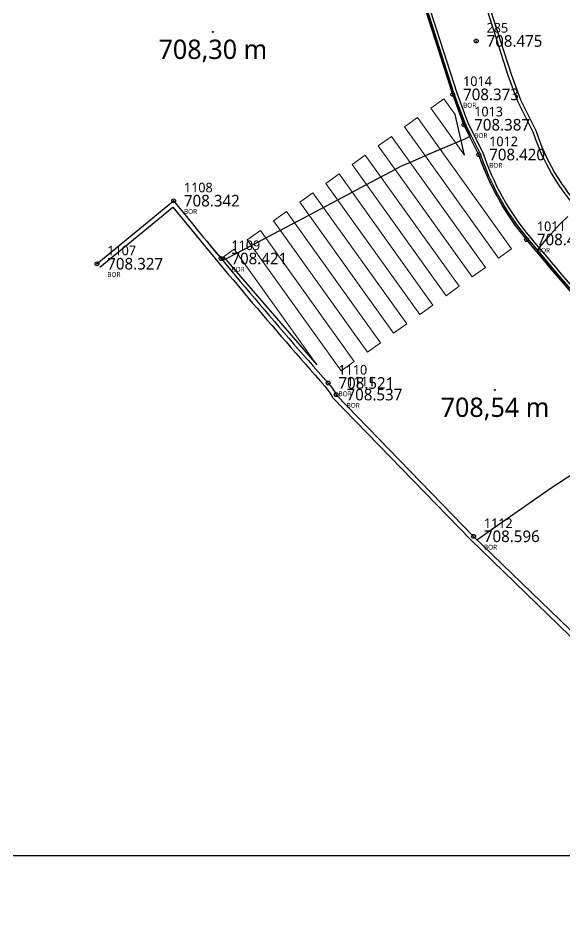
# Model space of a CAD drawing. Header units: metres. Extents: x 429510 to 429857, y 4467140 to 4467333.
# Drawn here: x 429541.34 to 429558.35, y 4467238 to 4467266.02 of the extents above; entities that cross this region are included whole.
import ezdxf

# ---------------------------------------------------------------- set-up
doc = ezdxf.new("R2010")
doc.units = ezdxf.units.M
doc.header["$LTSCALE"] = 4
doc.header["$PDMODE"] = 32
doc.header["$PDSIZE"] = 0.12
doc.layers.add('38PASO-CEBRA', color=254, linetype='Continuous', lineweight=0)
doc.layers.add('TRIAL-ACERA', color=125, linetype='Continuous', lineweight=9)
for name, color, linetype in [('C-ETIQ', 7, 'Continuous'), ('C-MARC', 7, 'Continuous'), ('C-PUNTOS', 7, 'Continuous'), ('C-SUPE-ETIQ_Puntos', 92, 'Continuous'), ('C-TOPO-FEAT', 94, 'Continuous'), ('Cuadricula Coordenadas', 5, 'Continuous')]:
    doc.layers.add(name, color=color, linetype=linetype)
doc.layers.add('C-SUPE_CurvasNivel', color=42, linetype='Continuous', true_color=0xb38600)
doc.layers.add('TRIAL-BORDILLO', color=232, linetype='Continuous', lineweight=9, true_color=0xc70063)
doc.layers.add('TRIAL-PINTURA HORIZONTAL', color=254, linetype='Continuous', lineweight=9, true_color=0xe0e0e0)
doc.styles.get("Standard").update_dxf_attribs({"font": 'segoeuil.ttf'})
doc.styles.add('Trial_standard', font='segoeuisl.ttf')

# ---------------------------------------------------------------- blocks, each defined once
blk = doc.blocks.new('*U49')
at = {"color": 0, "linetype": 'ByBlock', "lineweight": -2, "transparency": 16777216}
blk.add_point((0, 0), dxfattribs=at)

msp = doc.modelspace()

# ---------------------------------------------------------------- linework, layer by layer
at = {"layer": '38PASO-CEBRA', "color": 254, "linetype": 'Continuous', "lineweight": 0}
for p, q in [((429554.579, 4467263.512), (429554.171, 4467263.22)), ((429554.579, 4467263.512), (429554.927, 4467263.026)), ((429554.171, 4467263.22), (429555.216, 4467261.762)), ((429553.764, 4467262.928), (429553.356, 4467262.636)), ((429553.764, 4467262.928), (429556.684, 4467258.854)), ((429553.356, 4467262.636), (429556.277, 4467258.562)), ((429552.949, 4467262.344), (429552.541, 4467262.052)), ((429552.949, 4467262.344), (429555.869, 4467258.269)), ((429552.541, 4467262.052), (429555.462, 4467257.977)), ((429552.134, 4467261.76), (429551.726, 4467261.468)), ((429552.134, 4467261.76), (429555.055, 4467257.685)), ((429551.726, 4467261.468), (429554.647, 4467257.393)), ((429551.319, 4467261.176), (429550.912, 4467260.884)), ((429551.319, 4467261.176), (429554.24, 4467257.101)), ((429550.912, 4467260.884), (429553.832, 4467256.809)), ((429550.504, 4467260.591), (429550.097, 4467260.299)), ((429550.504, 4467260.591), (429553.425, 4467256.517)), ((429550.097, 4467260.299), (429553.017, 4467256.225)), ((429549.689, 4467260.007), (429549.282, 4467259.715)), ((429549.689, 4467260.007), (429552.61, 4467255.933)), ((429549.282, 4467259.715), (429552.202, 4467255.641)), ((429548.874, 4467259.423), (429548.467, 4467259.131)), ((429548.874, 4467259.423), (429551.795, 4467255.349)), ((429548.467, 4467259.131), (429551.388, 4467255.057)), ((429548.059, 4467258.839), (429547.732, 4467258.604)), ((429548.059, 4467258.839), (429550.633, 4467255.249)), ((429556.684, 4467258.854), (429556.277, 4467258.562)), ((429555.869, 4467258.269), (429555.462, 4467257.977)), ((429555.055, 4467257.685), (429554.647, 4467257.393)), ((429554.24, 4467257.101), (429553.832, 4467256.809)), ((429553.425, 4467256.517), (429553.017, 4467256.225)), ((429552.61, 4467255.933), (429552.202, 4467255.641)), ((429551.795, 4467255.349), (429551.388, 4467255.057))]:
    msp.add_line(p, q, dxfattribs=at)
at = {"layer": 'C-MARC', "color": 7, "linetype": 'Continuous', "lineweight": -3}
for centre in [(429547.395, 4467265.589, 708.3), (429556.168, 4467254.467, 708.537)]:
    msp.add_circle(centre, 0.015, dxfattribs=at)
at = {"layer": 'C-SUPE_CurvasNivel', "color": 42, "linetype": 'Continuous', "lineweight": -3, "true_color": 0xb38600, "flags": 128}
for points, elevation in [([(429554.022, 4467266.332), (429554.169, 4467265.859), (429554.346, 4467265.3), (429554.497, 4467264.822), (429554.569, 4467264.592), (429554.652, 4467264.327), (429554.783, 4467263.908), (429554.865, 4467263.648), (429554.956, 4467263.395), (429555.097, 4467263.005), (429555.171, 4467262.801), (429555.205, 4467262.721), (429555.299, 4467262.537), (429555.386, 4467262.337), (429555.176, 4467262.239), (429554.678, 4467262.025), (429554.07, 4467261.766), (429553.529, 4467261.536), (429553.234, 4467261.408), (429552.946, 4467261.257), (429552.302, 4467260.915), (429551.424, 4467260.448), (429550.431, 4467259.92), (429549.445, 4467259.397), (429548.586, 4467258.944), (429548.072, 4467258.675), (429547.827, 4467258.551), (429547.746, 4467258.512), (429547.733, 4467258.507), (429547.718, 4467258.515), (429547.667, 4467258.562), (429547.551, 4467258.686), (429547.381, 4467258.882), (429547.26, 4467259.024)], 708.4), ([(429558.374, 4467257.761), (429558.236, 4467257.922), (429558.104, 4467258.07), (429557.855, 4467258.351), (429557.614, 4467258.636), (429557.506, 4467258.797), (429557.606, 4467258.95), (429557.831, 4467259.22), (429558.069, 4467259.489), (429558.207, 4467259.64), (429558.433, 4467259.85)], 708.6), ([(429555.612, 4467249.809), (429555.635, 4467249.825), (429555.725, 4467249.888), (429555.957, 4467250.053), (429556.412, 4467250.374), (429557.132, 4467250.879), (429557.918, 4467251.419), (429558.66, 4467251.91)], 708.6)]:
    msp.add_lwpolyline(points, dxfattribs=dict(at, elevation=elevation))
at = {"layer": 'C-TOPO-FEAT', "color": 94, "linetype": 'Continuous', "lineweight": -3}
for points in [[(429579.753, 4467236.224, 708.866), (429575.201, 4467240.715, 708.724), (429568.297, 4467247.681, 708.58), (429559.307, 4467256.63, 708.501), (429558.887, 4467257.107, 708.5), (429558.47, 4467257.586, 708.498), (429558.027, 4467258.1, 708.481), (429557.588, 4467258.617, 708.465), (429557.151, 4467259.137, 708.448), (429556.991, 4467259.334, 708.446), (429556.838, 4467259.536, 708.443), (429556.691, 4467259.743, 708.441), (429556.55, 4467259.953, 708.439), (429556.416, 4467260.169, 708.436), (429556.288, 4467260.388, 708.434), (429556.167, 4467260.611, 708.432), (429556.053, 4467260.837, 708.429), (429555.946, 4467261.067, 708.427), (429555.846, 4467261.3, 708.425), (429555.753, 4467261.536, 708.422), (429555.668, 4467261.775, 708.42), (429555.202, 4467262.702, 708.387), (429554.856, 4467263.645, 708.373), (429553.926, 4467266.545, 708.316)], [(429579.788, 4467236.259, 709.006), (429575.236, 4467240.75, 708.864), (429568.332, 4467247.716, 708.72), (429559.343, 4467256.664, 708.641), (429558.924, 4467257.14, 708.639), (429558.508, 4467257.619, 708.638), (429558.065, 4467258.133, 708.621), (429557.626, 4467258.65, 708.605), (429557.189, 4467259.169, 708.588), (429557.031, 4467259.365, 708.586), (429556.878, 4467259.566, 708.583), (429556.731, 4467259.772, 708.581), (429556.591, 4467259.982, 708.579), (429556.458, 4467260.196, 708.576), (429556.331, 4467260.414, 708.574), (429556.21, 4467260.636, 708.572), (429556.097, 4467260.861, 708.569), (429555.991, 4467261.09, 708.567), (429555.891, 4467261.322, 708.565), (429555.799, 4467261.557, 708.562), (429555.714, 4467261.794, 708.56), (429555.248, 4467262.722, 708.527), (429554.903, 4467263.661, 708.513), (429553.975, 4467266.555, 708.456)]]:
    msp.add_polyline3d(points, dxfattribs=at)
at = {"layer": 'Cuadricula Coordenadas', "color": 8, "lineweight": -3}
msp.add_line((429519.62, 4467240), (429711.859, 4467240), dxfattribs=at)
at = {"layer": 'TRIAL-ACERA', "lineweight": -3}
for points in [[(429564.012, 4467254.523), (429560.636, 4467257.883, -0.007068), (429558.552, 4467260.308, -0.096735), (429557.359, 4467262.476), (429556.88, 4467263.429), (429556.583, 4467264.239), (429555.725, 4467266.916), (429555.567, 4467268.545), (429555.911, 4467271.225), (429556.354, 4467273.174), (429556.545, 4467274.016), (429557.13, 4467275.593), (429557.492, 4467276.125, -0.26792), (429558.948, 4467276.448, -0.017146), (429559.407, 4467276.285, 0.002111), (429562.141, 4467275.225), (429565.338, 4467273.279), (429567.311, 4467271.438), (429569.04, 4467269.176), (429569.776, 4467267.646), (429570.682, 4467266.344), (429571.193, 4467266.699)], [(429564.083, 4467254.594), (429560.709, 4467257.952, -0.007061), (429558.629, 4467260.372, -0.097043), (429557.452, 4467262.514), (429556.972, 4467263.469), (429556.678, 4467264.271), (429555.823, 4467266.936), (429555.668, 4467268.544), (429556.01, 4467271.207), (429556.451, 4467273.151), (429556.641, 4467273.987), (429557.219, 4467275.546), (429557.568, 4467276.059, -0.265716), (429558.918, 4467276.352, -0.017146), (429559.37, 4467276.192, 0.002104), (429562.097, 4467275.135), (429565.277, 4467273.199), (429567.237, 4467271.371), (429568.958, 4467269.119)], [(429564.083, 4467254.594), (429560.709, 4467257.952, -0.007061), (429558.629, 4467260.372, -0.097043), (429557.452, 4467262.514), (429556.972, 4467263.469), (429556.678, 4467264.271), (429555.823, 4467266.936)]]:
    msp.add_lwpolyline(points, format="xyb", dxfattribs=at)
at = {"layer": 'TRIAL-BORDILLO', "lineweight": -3}
for points in [[(429579.753, 4467236.224), (429575.201, 4467240.715), (429568.297, 4467247.681), (429559.307, 4467256.63, -0.007195), (429557.151, 4467259.137, -0.092129), (429555.668, 4467261.775), (429555.202, 4467262.702), (429554.856, 4467263.645), (429553.926, 4467266.545)], [(429579.851, 4467236.324), (429575.3, 4467240.814), (429568.396, 4467247.78), (429559.409, 4467256.726, -0.007185), (429557.258, 4467259.227, -0.092426), (429555.797, 4467261.829), (429555.331, 4467262.758), (429554.988, 4467263.691), (429554.064, 4467266.573)], [(429543.792, 4467258.384), (429546.176, 4467260.342, 0.011158), (429550.98, 4467254.679, -0.058269), (429551.232, 4467254.318), (429555.503, 4467249.915), (429559.988, 4467245.58), (429564.359, 4467241.144), (429569.045, 4467236.373), (429578.277, 4467227.211), (429582.191, 4467223.225), (429589.619, 4467215.791), (429600.049, 4467205.319), (429605.765, 4467199.659), (429614.363, 4467190.812)], [(429543.881, 4467258.276), (429546.156, 4467260.144, 0.010946), (429550.875, 4467254.586, -0.061007), (429551.118, 4467254.235), (429555.404, 4467249.816), (429559.889, 4467245.481)]]:
    msp.add_lwpolyline(points, format="xyb", dxfattribs=at)
at = {"layer": 'TRIAL-PINTURA HORIZONTAL', "lineweight": -3}
for points in [[(429555.216, 4467261.762), (429554.927, 4467263.026)], [(429547.732, 4467258.604), (429550.633, 4467255.249)]]:
    msp.add_lwpolyline(points, dxfattribs=at)

# ---------------------------------------------------------------- block references
at = {"layer": 'C-PUNTOS'}
for p in [(429555.586, 4467265.305, 708.475), (429554.856, 4467263.645, 708.373), (429555.202, 4467262.702, 708.387), (429555.668, 4467261.775, 708.42), (429546.176, 4467260.342, 708.342), (429557.151, 4467259.137, 708.448), (429547.652, 4467258.547, 708.421), (429543.792, 4467258.384, 708.327), (429550.98, 4467254.679, 708.521), (429551.232, 4467254.318, 708.537), (429555.503, 4467249.915, 708.596)]:
    msp.add_blockref('*U49', p, dxfattribs=at)

# ---------------------------------------------------------------- texts
at = {"layer": 'C-ETIQ', "linetype": 'ByBlock', "style": 'Trial_standard'}
for s, insert, char_height, attachment_point in [('285', (429555.907, 4467265.563, 708.475), 0.3, 7), ('1014', (429555.177, 4467263.903, 708.373), 0.3, 7), ('BOR', (429555.177, 4467263.387, 708.373), 0.15, 1), ('1013', (429555.523, 4467262.96, 708.387), 0.3, 7), ('BOR', (429555.523, 4467262.444, 708.387), 0.15, 1), ('1012', (429555.989, 4467262.033, 708.42), 0.3, 7), ('BOR', (429555.989, 4467261.517, 708.42), 0.15, 1), ('1108', (429546.497, 4467260.6, 708.342), 0.3, 7), ('BOR', (429546.497, 4467260.084, 708.342), 0.15, 1), ('1011', (429557.472, 4467259.395, 708.448), 0.3, 7), ('1109', (429547.973, 4467258.806, 708.421), 0.3, 7), ('1107', (429544.113, 4467258.642, 708.327), 0.3, 7), ('BOR', (429557.472, 4467258.879, 708.448), 0.15, 1), ('BOR', (429547.973, 4467258.288, 708.421), 0.15, 1), ('BOR', (429544.113, 4467258.126, 708.327), 0.15, 1), ('1110', (429551.301, 4467254.938, 708.521), 0.3, 7), ('1111', (429551.553, 4467254.576, 708.537), 0.3, 7), ('BOR', (429551.301, 4467254.42, 708.521), 0.15, 1), ('BOR', (429551.553, 4467254.06, 708.537), 0.15, 1), ('1112', (429555.824, 4467250.173, 708.596), 0.3, 7), ('BOR', (429555.824, 4467249.657, 708.596), 0.15, 1)]:
    msp.add_mtext(s, dxfattribs=dict(at, insert=insert, char_height=char_height, attachment_point=attachment_point))
at = {"layer": 'C-ETIQ', "color": 1, "linetype": 'ByBlock', "char_height": 0.36, "attachment_point": 4, "style": 'Trial_standard'}
for s, insert in [('708.475', (429555.907, 4467265.305, 708.475)), ('708.373', (429555.177, 4467263.645, 708.373)), ('708.387', (429555.523, 4467262.702, 708.387)), ('708.420', (429555.989, 4467261.775, 708.42)), ('708.342', (429546.497, 4467260.342, 708.342)), ('708.448', (429557.472, 4467259.137, 708.448)), ('708.327', (429544.113, 4467258.384, 708.327)), ('708.421', (429547.973, 4467258.547, 708.421)), ('708.521', (429551.301, 4467254.679, 708.521)), ('708.537', (429551.553, 4467254.318, 708.537)), ('708.596', (429555.824, 4467249.915, 708.596))]:
    msp.add_mtext(s, dxfattribs=dict(at, insert=insert))
at = {"layer": 'C-SUPE-ETIQ_Puntos', "color": 92, "linetype": 'Continuous', "lineweight": -3, "char_height": 0.6, "attachment_point": 2}
for s, insert in [('708,30 m', (429547.395, 4467265.349, 708.3)), ('708,54 m', (429556.168, 4467254.227, 708.537))]:
    msp.add_mtext(s, dxfattribs=dict(at, insert=insert))

doc.saveas('drawing.dxf')
